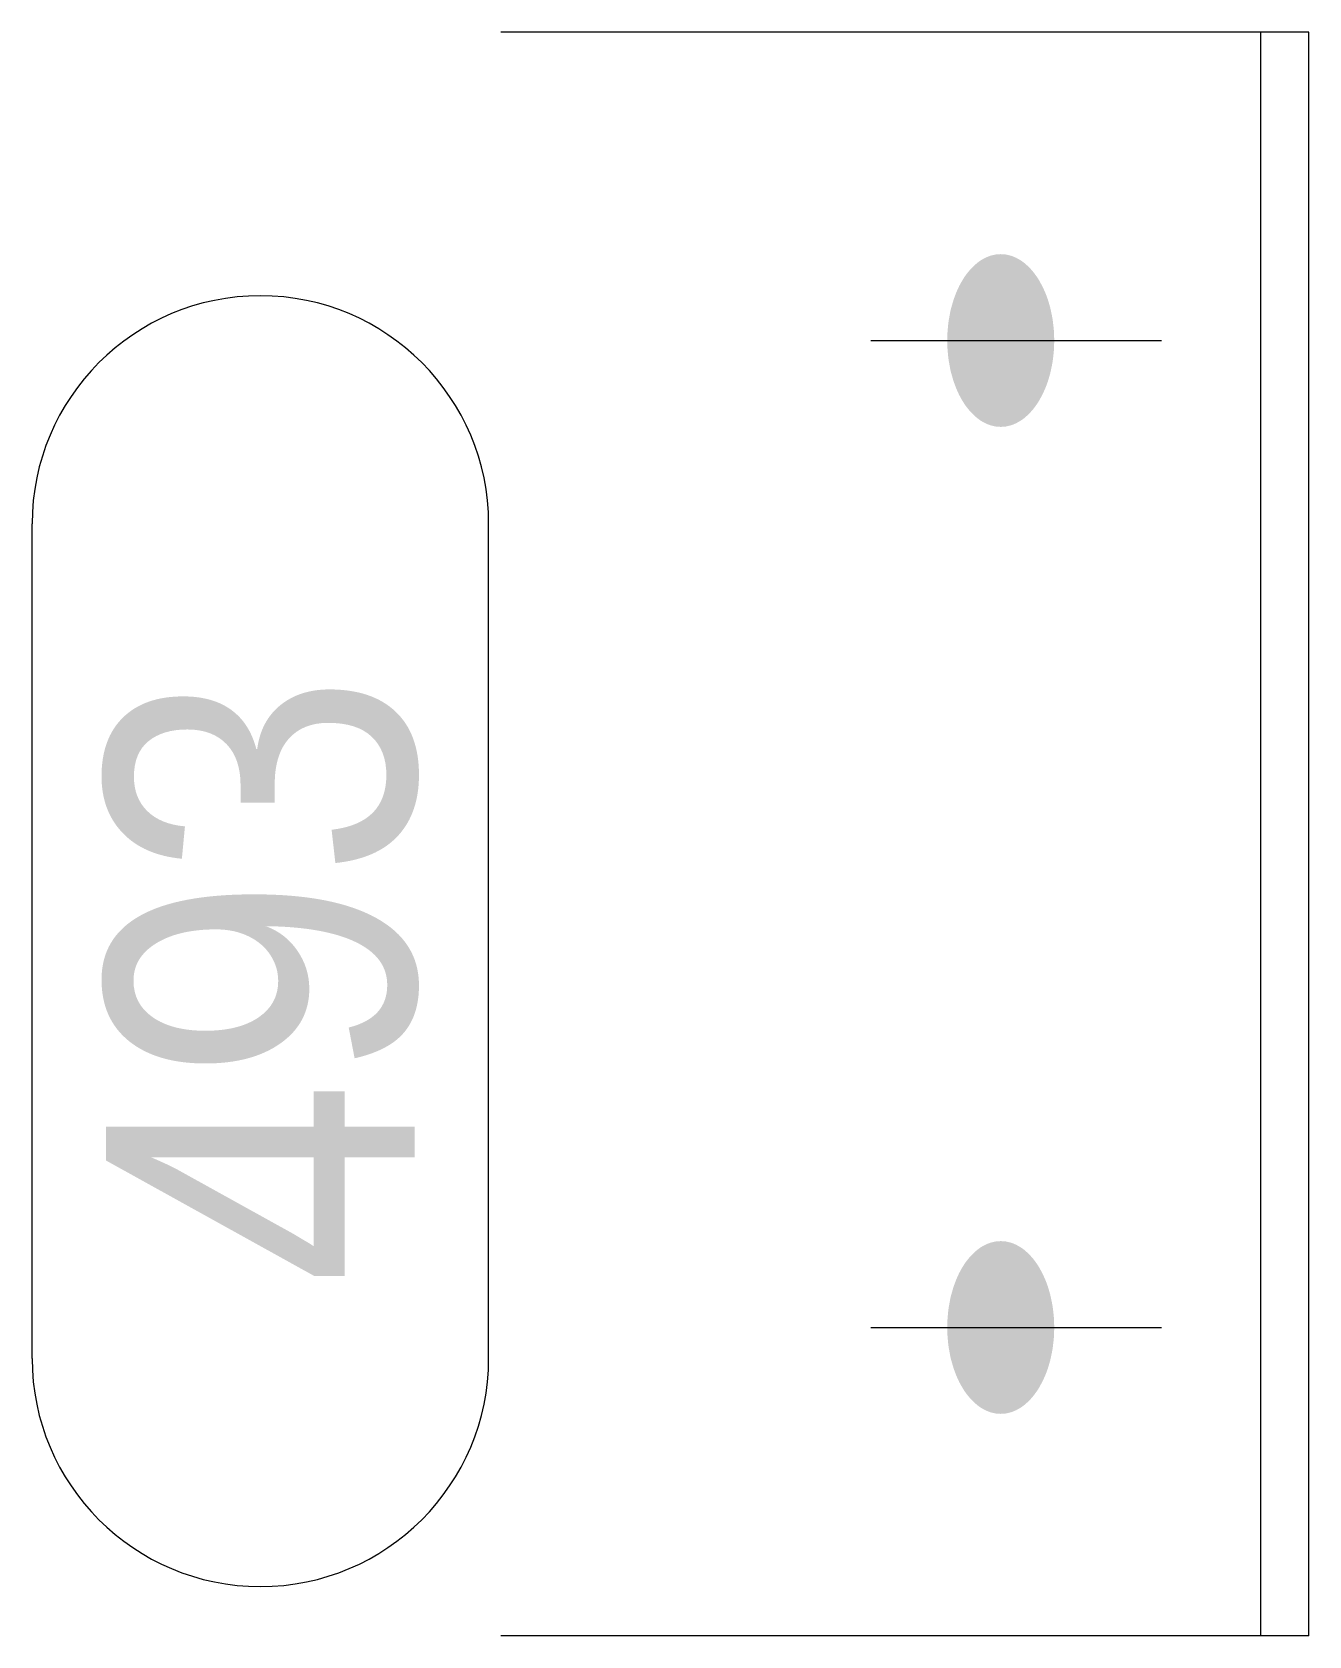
# Model space of a CAD drawing. Header units: millimetres. Extents: x 2 to 579, y 1 to 825.
# Drawn here: x 359.94 to 370.29, y 781.05 to 794.05 of the extents above; entities that cross this region are included whole.
import ezdxf

# ---------------------------------------------------------------- set-up
doc = ezdxf.new("R2010")
doc.units = ezdxf.units.MM
doc.linetypes.add('XKITLINE00', pattern=[0])
for name, color, linetype, lineweight in [('Bolt', 3, 'Continuous', 0), ('Part', 2, 'Continuous', 0), ('PartMark', 7, 'Continuous', 0)]:
    doc.layers.add(name, color=color, linetype=linetype, lineweight=lineweight)
doc.styles.add('ARIAL', font='ARIAL.TTF')

# ---------------------------------------------------------------- blocks, each defined once
blk = doc.blocks.new('*A62')
at = {"layer": 'Bolt'}
blk.add_hatch(color=3, dxfattribs=at).paths.add_polyline_path([(368.228, 791.516), (368.227, 791.481), (368.224, 791.447), (368.22, 791.413), (368.216, 791.38), (368.21, 791.347), (368.203, 791.314), (368.196, 791.282), (368.187, 791.251), (368.178, 791.22), (368.167, 791.19), (368.156, 791.161), (368.143, 791.133), (368.13, 791.106), (368.116, 791.08), (368.102, 791.055), (368.086, 791.031), (368.07, 791.009), (368.054, 790.988), (368.036, 790.968), (368.018, 790.95), (368, 790.933), (367.981, 790.917), (367.961, 790.903), (367.941, 790.891), (367.921, 790.88), (367.901, 790.871), (367.88, 790.863), (367.859, 790.858), (367.838, 790.853), (367.817, 790.851), (367.795, 790.85), (367.774, 790.851), (367.753, 790.853), (367.732, 790.858), (367.711, 790.863), (367.69, 790.871), (367.67, 790.88), (367.649, 790.891), (367.629, 790.903), (367.61, 790.917), (367.591, 790.933), (367.573, 790.95), (367.555, 790.968), (367.537, 790.988), (367.52, 791.009), (367.504, 791.031), (367.489, 791.055), (367.474, 791.08), (367.46, 791.106), (367.447, 791.133), (367.435, 791.161), (367.424, 791.19), (367.413, 791.22), (367.404, 791.251), (367.395, 791.282), (367.387, 791.314), (367.381, 791.347), (367.375, 791.38), (367.37, 791.413), (367.367, 791.447), (367.364, 791.481), (367.362, 791.516), (367.362, 791.55), (367.362, 791.584), (367.364, 791.619), (367.367, 791.653), (367.37, 791.687), (367.375, 791.72), (367.381, 791.753), (367.387, 791.786), (367.395, 791.818), (367.404, 791.849), (367.413, 791.88), (367.424, 791.91), (367.435, 791.939), (367.447, 791.967), (367.46, 791.994), (367.474, 792.02), (367.489, 792.045), (367.504, 792.069), (367.52, 792.091), (367.537, 792.112), (367.555, 792.132), (367.573, 792.15), (367.591, 792.167), (367.61, 792.183), (367.629, 792.197), (367.649, 792.209), (367.67, 792.22), (367.69, 792.229), (367.711, 792.237), (367.732, 792.242), (367.753, 792.247), (367.774, 792.249), (367.795, 792.25), (367.817, 792.249), (367.838, 792.247), (367.859, 792.242), (367.88, 792.237), (367.901, 792.229), (367.921, 792.22), (367.941, 792.209), (367.961, 792.197), (367.981, 792.183), (368, 792.167), (368.018, 792.15), (368.036, 792.132), (368.054, 792.112), (368.07, 792.091), (368.086, 792.069), (368.102, 792.045), (368.116, 792.02), (368.13, 791.994), (368.143, 791.967), (368.156, 791.939), (368.167, 791.91), (368.178, 791.88), (368.187, 791.849), (368.196, 791.818), (368.203, 791.786), (368.21, 791.753), (368.216, 791.72), (368.22, 791.687), (368.224, 791.653), (368.227, 791.619), (368.228, 791.584), (368.229, 791.55)], flags=17)
at = {"layer": 'Bolt', "color": 3, "linetype": 'XKITLINE00', "lineweight": 0}
blk.add_line((366.743, 791.55), (369.099, 791.55), dxfattribs=at)
blk = doc.blocks.new('*A63')
at = {"layer": 'Bolt'}
blk.add_hatch(color=3, dxfattribs=at).paths.add_polyline_path([(368.228, 783.516), (368.227, 783.481), (368.224, 783.447), (368.22, 783.413), (368.216, 783.38), (368.21, 783.347), (368.203, 783.314), (368.196, 783.282), (368.187, 783.251), (368.178, 783.22), (368.167, 783.19), (368.156, 783.161), (368.143, 783.133), (368.13, 783.106), (368.116, 783.08), (368.102, 783.055), (368.086, 783.031), (368.07, 783.009), (368.054, 782.988), (368.036, 782.968), (368.018, 782.95), (368, 782.933), (367.981, 782.917), (367.961, 782.903), (367.941, 782.891), (367.921, 782.88), (367.901, 782.871), (367.88, 782.863), (367.859, 782.858), (367.838, 782.853), (367.817, 782.851), (367.795, 782.85), (367.774, 782.851), (367.753, 782.853), (367.732, 782.858), (367.711, 782.863), (367.69, 782.871), (367.67, 782.88), (367.649, 782.891), (367.629, 782.903), (367.61, 782.917), (367.591, 782.933), (367.573, 782.95), (367.555, 782.968), (367.537, 782.988), (367.52, 783.009), (367.504, 783.031), (367.489, 783.055), (367.474, 783.08), (367.46, 783.106), (367.447, 783.133), (367.435, 783.161), (367.424, 783.19), (367.413, 783.22), (367.404, 783.251), (367.395, 783.282), (367.387, 783.314), (367.381, 783.347), (367.375, 783.38), (367.37, 783.413), (367.367, 783.447), (367.364, 783.481), (367.362, 783.516), (367.362, 783.55), (367.362, 783.584), (367.364, 783.619), (367.367, 783.653), (367.37, 783.687), (367.375, 783.72), (367.381, 783.753), (367.387, 783.786), (367.395, 783.818), (367.404, 783.849), (367.413, 783.88), (367.424, 783.91), (367.435, 783.939), (367.447, 783.967), (367.46, 783.994), (367.474, 784.02), (367.489, 784.045), (367.504, 784.069), (367.52, 784.091), (367.537, 784.112), (367.555, 784.132), (367.573, 784.15), (367.591, 784.167), (367.61, 784.183), (367.629, 784.197), (367.649, 784.209), (367.67, 784.22), (367.69, 784.229), (367.711, 784.237), (367.732, 784.242), (367.753, 784.247), (367.774, 784.249), (367.795, 784.25), (367.817, 784.249), (367.838, 784.247), (367.859, 784.242), (367.88, 784.237), (367.901, 784.229), (367.921, 784.22), (367.941, 784.209), (367.961, 784.197), (367.981, 784.183), (368, 784.167), (368.018, 784.15), (368.036, 784.132), (368.054, 784.112), (368.07, 784.091), (368.086, 784.069), (368.102, 784.045), (368.116, 784.02), (368.13, 783.994), (368.143, 783.967), (368.156, 783.939), (368.167, 783.91), (368.178, 783.88), (368.187, 783.849), (368.196, 783.818), (368.203, 783.786), (368.21, 783.753), (368.216, 783.72), (368.22, 783.687), (368.224, 783.653), (368.227, 783.619), (368.228, 783.584), (368.229, 783.55)], flags=17)
at = {"layer": 'Bolt', "color": 3, "linetype": 'XKITLINE00', "lineweight": 0}
blk.add_line((366.743, 783.55), (369.099, 783.55), dxfattribs=at)
blk = doc.blocks.new('*A67')
at = {"layer": 'Part', "color": 2, "linetype": 'XKITLINE00', "lineweight": 0}
for p, q in [((370.293, 794.05), (363.745, 794.05)), ((369.9, 794.05), (369.9, 781.05)), ((370.293, 781.05), (370.293, 794.05)), ((370.293, 781.05), (363.745, 781.05))]:
    blk.add_line(p, q, dxfattribs=at)
blk = doc.blocks.new('*A197')
at = {"layer": 'PartMark', "color": 7, "linetype": 'XKITLINE00', "lineweight": 0}
for p, q in [((359.945, 783.3), (359.945, 790.063)), ((363.645, 783.3), (363.645, 790.063))]:
    blk.add_line(p, q, dxfattribs=at)
for centre, start, end in [((361.795, 790.063), 0, 180), ((361.795, 783.3), 180, 0)]:
    blk.add_arc(centre, 1.85, start, end, dxfattribs=at)
at = {"layer": 'PartMark', "color": 3, "style": 'ARIAL', "width": 0.85}
blk.add_text('493', height=2.5, rotation=90.0002, dxfattribs=at).set_placement((363.045, 783.9))

msp = doc.modelspace()

# ---------------------------------------------------------------- block references
at = {"lineweight": 0}
for name in ['*A67', '*A62', '*A197', '*A63']:
    msp.add_blockref(name, (0, 0), dxfattribs=at)

doc.saveas('drawing.dxf')
